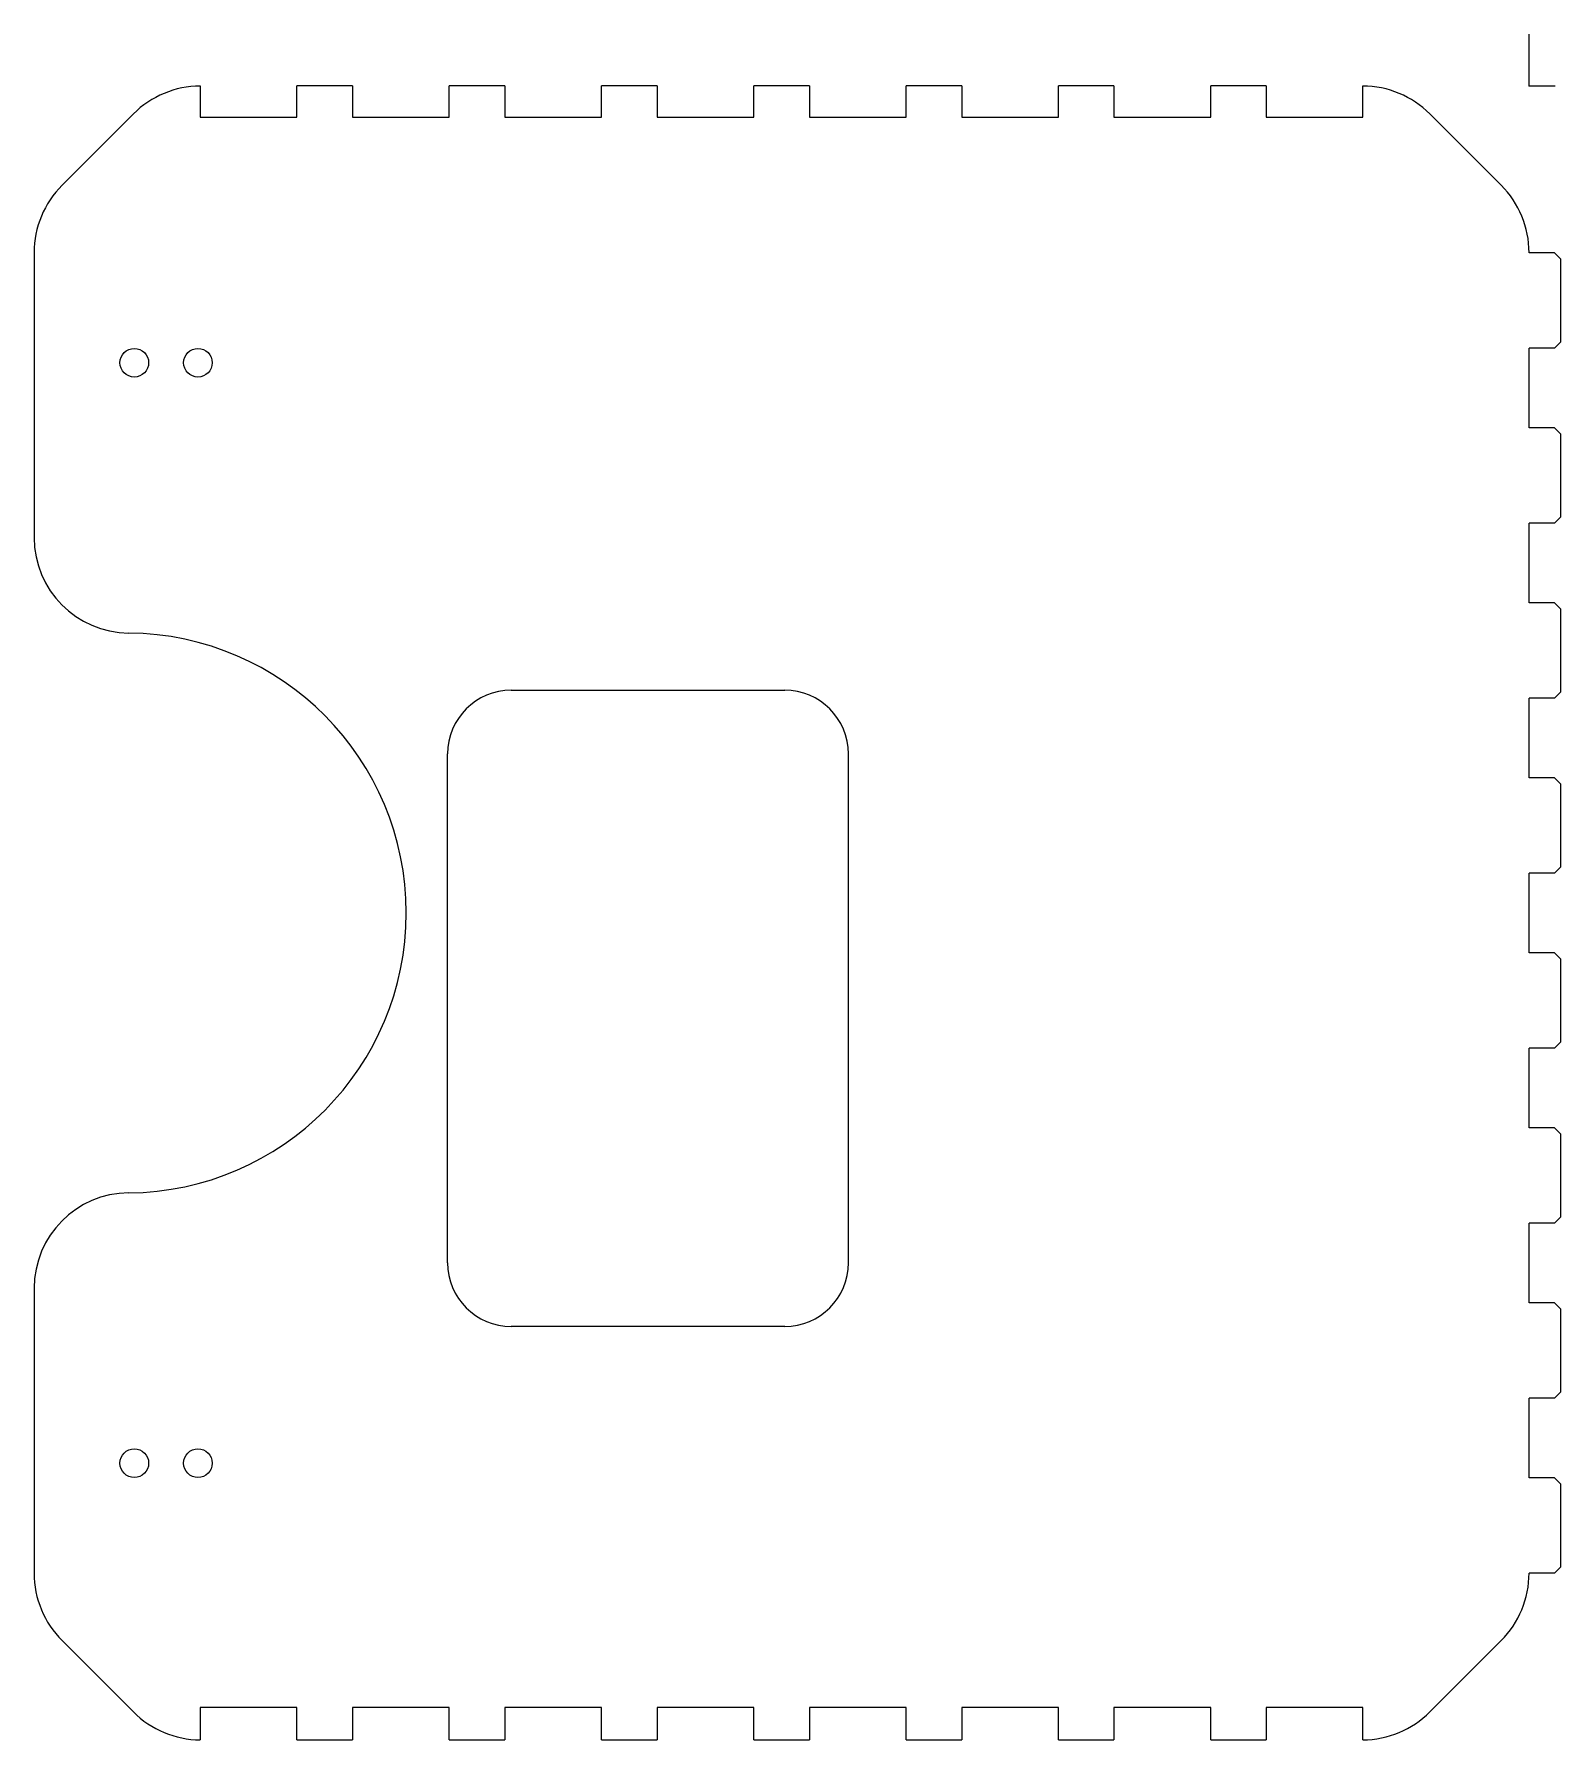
# Model space of a CAD drawing. Header units: millimetres. Extents: x -235 to 5, y -260 to 8.
import ezdxf

# ---------------------------------------------------------------- set-up
doc = ezdxf.new("R2010")
doc.units = ezdxf.units.MM
doc.header["$PDSIZE"] = -1

msp = doc.modelspace()

# ---------------------------------------------------------------- linework, layer by layer
at = {"color": 7, "linetype": 'Continuous'}
for q in [(0, 8.16), (4.08, 0)]:
    msp.add_line((0, 0), q, dxfattribs=at)
at = {"color": 7, "linetype": 'Continuous', "lineweight": 25}
for p, q in [((-184.95, 0), (-193.69, 0)), ((-193.69, -4.9), (-193.69, 0)), ((-184.95, 0), (-184.95, -4.9)), ((-161.01, 0), (-169.75, 0)), ((-169.75, -4.9), (-169.75, 0)), ((-161.01, 0), (-161.01, -4.9)), ((-137.07, 0), (-145.81, 0)), ((-145.81, -4.9), (-145.81, 0)), ((-137.07, 0), (-137.07, -4.9)), ((-113.13, 0), (-121.87, 0)), ((-121.87, -4.9), (-121.87, 0)), ((-113.13, 0), (-113.13, -4.9)), ((-89.19, 0), (-97.93, 0)), ((-97.93, -4.9), (-97.93, 0)), ((-89.19, 0), (-89.19, -4.9)), ((-65.25, 0), (-73.99, 0)), ((-73.99, -4.9), (-73.99, 0)), ((-65.25, 0), (-65.25, -4.9)), ((-41.31, 0), (-50.05, 0)), ((-50.05, -4.9), (-50.05, 0)), ((-41.31, 0), (-41.31, -4.9)), ((-208.89, 0), (-208.89, -4.9)), ((-26.11, -4.9), (-26.11, 0)), ((-219.39, -4.39), (-230.61, -15.61)), ((-208.89, -4.9), (-193.69, -4.9)), ((-184.95, -4.9), (-169.75, -4.9)), ((-161.01, -4.9), (-145.81, -4.9)), ((-137.07, -4.9), (-121.87, -4.9)), ((-113.13, -4.9), (-97.93, -4.9)), ((-89.19, -4.9), (-73.99, -4.9)), ((-65.25, -4.9), (-50.05, -4.9)), ((-41.31, -4.9), (-26.11, -4.9)), ((-4.39, -15.61), (-15.61, -4.39)), ((-235, -26.21), (-235, -71)), ((4, -26.21), (0, -26.21)), ((5, -27.21), (4, -26.21)), ((5, -40.21), (5, -27.21)), ((4, -41.21), (5, -40.21)), ((4, -41.21), (0, -41.21)), ((0, -53.72), (0, -41.21)), ((4, -53.72), (0, -53.72)), ((5, -54.72), (4, -53.72)), ((5, -67.72), (5, -54.72)), ((4, -68.72), (0, -68.72)), ((0, -81.23), (0, -68.72)), ((4, -68.72), (5, -67.72)), ((4, -81.23), (0, -81.23)), ((5, -82.23), (4, -81.23)), ((5, -95.23), (5, -82.23)), ((-160, -95), (-117, -95)), ((4, -96.23), (0, -96.23)), ((0, -108.74), (0, -96.23)), ((4, -96.23), (5, -95.23)), ((-170, -185), (-170, -105)), ((-107, -185), (-107, -105)), ((4, -108.74), (0, -108.74)), ((5, -109.74), (4, -108.74)), ((5, -122.74), (5, -109.74)), ((4, -123.74), (5, -122.74)), ((4, -123.74), (0, -123.74)), ((0, -136.26), (0, -123.74)), ((4, -136.26), (0, -136.26)), ((5, -137.26), (4, -136.26)), ((5, -150.26), (5, -137.26)), ((4, -151.26), (0, -151.26)), ((0, -163.77), (0, -151.26)), ((4, -151.26), (5, -150.26)), ((4, -163.77), (0, -163.77)), ((5, -164.77), (4, -163.77)), ((5, -177.77), (5, -164.77)), ((4, -178.77), (0, -178.77)), ((0, -191.28), (0, -178.77)), ((4, -178.77), (5, -177.77)), ((-235, -189), (-235, -233.79)), ((4, -191.28), (0, -191.28)), ((5, -192.28), (4, -191.28)), ((5, -205.28), (5, -192.28)), ((-117, -195), (-160, -195)), ((4, -206.28), (0, -206.28)), ((0, -218.79), (0, -206.28)), ((4, -206.28), (5, -205.28)), ((4, -218.79), (0, -218.79)), ((5, -219.79), (4, -218.79)), ((5, -232.79), (5, -219.79)), ((4, -233.79), (5, -232.79)), ((4, -233.79), (0, -233.79)), ((-230.61, -244.39), (-219.39, -255.61)), ((-15.61, -255.61), (-4.39, -244.39)), ((-193.69, -254.9), (-208.89, -254.9)), ((-208.89, -254.9), (-208.89, -260)), ((-193.69, -260), (-193.69, -254.9)), ((-169.75, -254.9), (-184.95, -254.9)), ((-184.95, -254.9), (-184.95, -260)), ((-169.75, -260), (-169.75, -254.9)), ((-145.81, -254.9), (-161.01, -254.9)), ((-161.01, -254.9), (-161.01, -260)), ((-145.81, -260), (-145.81, -254.9)), ((-121.87, -254.9), (-137.07, -254.9)), ((-137.07, -254.9), (-137.07, -260)), ((-121.87, -260), (-121.87, -254.9)), ((-97.93, -254.9), (-113.13, -254.9)), ((-113.13, -254.9), (-113.13, -260)), ((-97.93, -260), (-97.93, -254.9)), ((-73.99, -254.9), (-89.19, -254.9)), ((-89.19, -254.9), (-89.19, -260)), ((-73.99, -260), (-73.99, -254.9)), ((-65.25, -254.9), (-65.25, -260)), ((-50.05, -254.9), (-65.25, -254.9)), ((-50.05, -260), (-50.05, -254.9)), ((-26.11, -254.9), (-41.31, -254.9)), ((-41.31, -254.9), (-41.31, -260)), ((-26.11, -260), (-26.11, -254.9)), ((-193.69, -260), (-184.95, -260)), ((-169.75, -260), (-161.01, -260)), ((-145.81, -260), (-137.07, -260)), ((-121.87, -260), (-113.13, -260)), ((-97.93, -260), (-89.19, -260)), ((-73.99, -260), (-65.25, -260)), ((-50.05, -260), (-41.31, -260))]:
    msp.add_line(p, q, dxfattribs=at)
for centre in [(-219.25, -43.5), (-209.25, -43.5), (-219.25, -216.5), (-209.25, -216.5)]:
    msp.add_circle(centre, 2.25, dxfattribs=at)
for centre, radius, start, end in [((-208.79, -15), 15, 90.382, 135), ((-26.21, -15), 15, 45, 89.618), ((-220, -26.21), 15, 135, 180), ((-15, -26.21), 15, 0, 45), ((-220, -71), 15, 180, 269.5144), ((-220.5, -130), 44, 270.4856, 89.5144), ((-160, -105), 10, 90, 180), ((-117, -105), 10, 0, 90), ((-220, -189), 15, 90.4856, 180), ((-160, -185), 10, 180, 270), ((-117, -185), 10, 270, 0), ((-220, -233.79), 15, 180, 225), ((-15, -233.79), 15, 315, 0), ((-208.79, -245), 15, 225, 269.618), ((-26.21, -245), 15, 270.382, 315)]:
    msp.add_arc(centre, radius, start, end, dxfattribs=at)
at = {"color": 7, "linetype": 'Continuous'}
msp.add_point((0, 0), dxfattribs=at)

doc.saveas('drawing.dxf')
